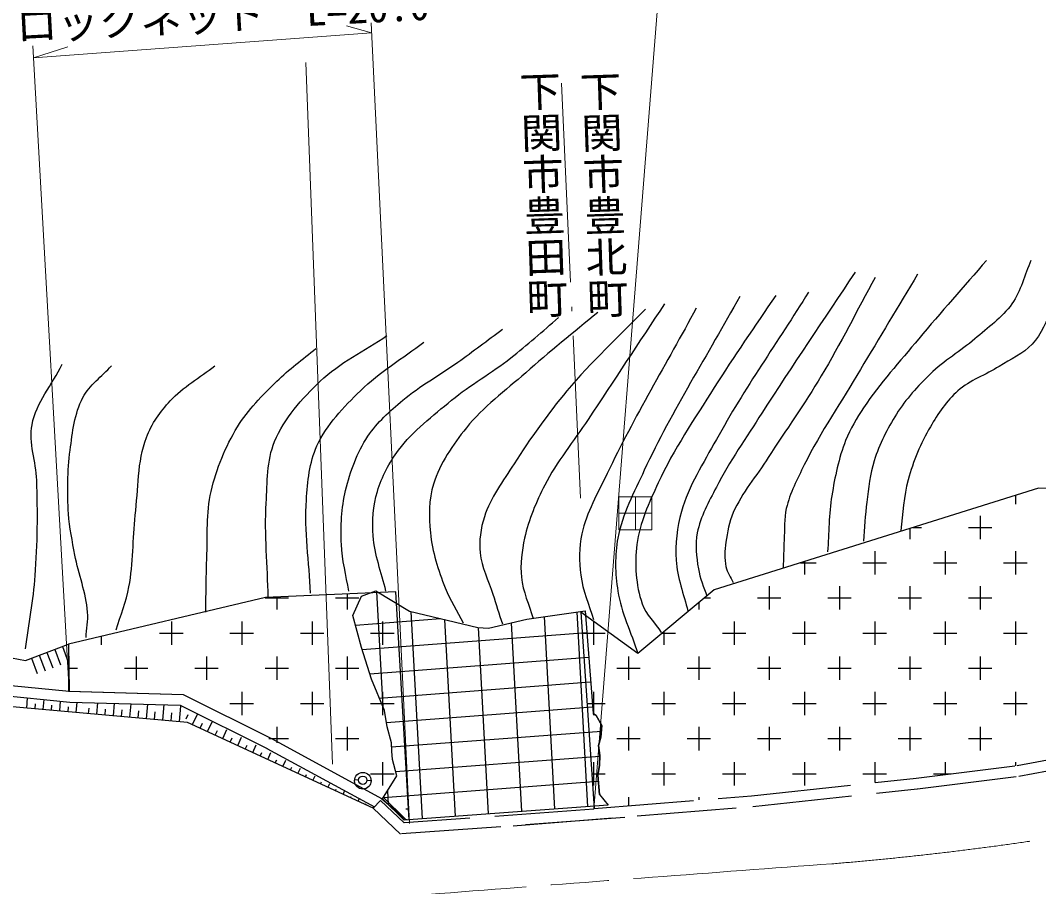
# Model space of a CAD drawing. Units: millimetres, scale not verified. Extents: x 40000 to 680000, y 20000 to 380000.
# Drawn here: x 362121 to 423546, y 266846 to 319087 of the extents above; entities that cross this region are included whole.
import ezdxf
from ezdxf.enums import TextEntityAlignment as Align

# ---------------------------------------------------------------- set-up
doc = ezdxf.new("R2010")
doc.units = ezdxf.units.MM
doc.header["$LTSCALE"] = 1000
for name, pattern in [('CHAIN', [18.5, 12, -1.5, 3.5, -1.5]), ('DASHED', [7.5, 6, -1.5]), ('LONG_DASHED_DOTTED', [15.25, 12, -1.5, 0.25, -1.5])]:
    doc.linetypes.add(name, pattern=pattern)
for name, color, linetype, lineweight in [('M-BGD', 7, 'Continuous', 25), ('M-BMK', 2, 'CHAIN', 13), ('M-BMK-HTXT', 7, 'LONG_DASHED_DOTTED', 13), ('M-BMK-ROW', 30, 'Continuous', 13), ('M-STR-HTXT', 7, 'Continuous', 13)]:
    doc.layers.add(name, color=color, linetype=linetype, lineweight=lineweight)
doc.styles.add('@ＭＳ ゴシック', font='')
doc.styles.add('ＭＳ ゴシック', font='')
doc.styles.get('@ＭＳ ゴシック').set_extended_font_data('@MS Gothic')
doc.styles.get('ＭＳ ゴシック').set_extended_font_data('MS Gothic')

msp = doc.modelspace()

# ---------------------------------------------------------------- linework, layer by layer
at = {"layer": 'M-BGD'}
for p, q in [((423535, 290880), (403977, 284744)), ((444626, 290400), (423535, 290880)), ((422143, 290443), (422143, 289914)), ((420022, 289207), (420022, 287793)), ((415779, 288447), (415779, 287793)), ((415950, 288500), (416486, 288500)), ((419315, 288500), (420729, 288500)), ((413658, 287086), (413658, 285672)), ((417901, 287086), (417901, 285672)), ((422143, 287086), (422143, 285672)), ((409188, 286379), (410122, 286379)), ((409415, 286450), (409415, 285672)), ((412951, 286379), (414365, 286379)), ((417194, 286379), (418608, 286379)), ((421436, 286379), (422850, 286379)), ((384779, 284624), (376918, 284289)), ((384779, 284624), (376918, 284289)), ((381838, 284499), (381838, 283550)), ((383614, 284641), (383990, 277688)), ((385580, 270883), (384779, 284624)), ((403977, 284744), (399376, 280909)), ((407294, 284965), (407294, 283550)), ((411537, 284965), (411537, 283550)), ((415779, 284965), (415779, 283550)), ((420022, 284965), (420022, 283550)), ((376918, 284289), (365030, 281460)), ((376918, 284289), (365030, 281460)), ((376888, 284257), (378303, 284257)), ((377596, 284318), (377596, 283550)), ((381131, 284257), (382545, 284257)), ((382171, 283200), (382706, 284353)), ((403051, 283972), (403051, 283550)), ((403393, 284257), (403758, 284257)), ((406587, 284257), (408001, 284257)), ((410830, 284257), (412244, 284257)), ((415072, 284257), (416486, 284257)), ((419315, 284257), (420729, 284257)), ((382435, 282233), (382171, 283200)), ((385682, 283439), (386357, 270939)), ((392678, 282978), (396192, 283484)), ((395698, 283413), (396333, 271662)), ((399376, 280909), (395924, 283402)), ((395924, 283402), (396739, 271562)), ((371232, 282843), (371232, 281429)), ((375474, 282843), (375474, 281429)), ((379717, 282843), (379717, 281429)), ((382328, 282623), (387464, 283013)), ((383959, 282843), (383959, 281429)), ((387711, 282954), (388352, 271083)), ((390361, 282431), (392678, 282978)), ((391727, 282754), (392343, 271373)), ((393710, 283127), (394338, 271517)), ((396687, 282843), (396687, 281429)), ((405173, 282843), (405173, 281429)), ((409415, 282843), (409415, 281429)), ((413658, 282843), (413658, 281429)), ((417901, 282843), (417901, 281429)), ((422143, 282843), (422143, 281429)), ((370524, 282136), (371939, 282136)), ((374767, 282136), (376181, 282136)), ((379010, 282136), (380424, 282136)), ((382698, 281266), (382435, 282233)), ((382736, 281150), (396293, 282179)), ((383252, 282136), (384667, 282136)), ((389711, 282476), (390361, 282431)), ((389740, 282469), (390347, 271228)), ((396011, 282136), (397395, 282136)), ((400848, 282136), (401637, 282136)), ((400930, 282205), (400930, 281429)), ((404466, 282136), (405880, 282136)), ((408708, 282136), (410122, 282136)), ((412951, 282136), (414365, 282136)), ((417194, 282136), (418608, 282136)), ((421436, 282136), (422850, 282136)), ((362425, 280489), (365030, 281460)), ((365030, 281460), (365030, 278632)), ((365030, 281460), (365066, 278626)), ((366989, 281926), (366989, 281429)), ((360693, 280802), (362425, 280489)), ((363259, 280800), (363608, 279863)), ((363728, 280975), (364077, 280038)), ((364196, 281150), (364545, 280213)), ((364665, 281324), (365014, 280387)), ((369110, 280722), (369110, 279308)), ((373353, 280722), (373353, 279308)), ((377596, 280722), (377596, 279308)), ((381838, 280722), (381838, 279308)), ((398809, 280722), (398809, 279308)), ((403051, 280722), (403051, 279308)), ((407294, 280722), (407294, 279308)), ((411537, 280722), (411537, 279308)), ((415779, 280722), (415779, 279308)), ((420022, 280722), (420022, 279308)), ((362791, 280626), (363140, 279689)), ((383204, 279681), (396408, 280684)), ((365048, 280015), (365575, 280015)), ((368403, 280015), (369817, 280015)), ((372646, 280015), (374060, 280015)), ((376888, 280015), (378303, 280015)), ((381131, 280015), (382545, 280015)), ((398102, 280015), (399516, 280015)), ((402344, 280015), (403758, 280015)), ((406587, 280015), (408001, 280015)), ((410830, 280015), (412244, 280015)), ((415072, 280015), (416486, 280015)), ((419315, 280015), (420729, 280015)), ((359688, 279166), (365066, 278631)), ((383772, 278220), (396523, 279188)), ((359725, 278509), (365097, 277975)), ((365030, 278632), (371933, 278441)), ((365066, 278626), (371933, 278441)), ((371933, 278441), (377301, 275756)), ((375474, 278601), (375474, 277186)), ((379717, 278601), (379717, 277186)), ((383959, 278601), (383959, 277186)), ((396687, 278601), (396687, 277186)), ((400930, 278601), (400930, 277186)), ((405173, 278601), (405173, 277186)), ((409415, 278601), (409415, 277186)), ((413658, 278601), (413658, 277186)), ((417901, 278601), (417901, 277186)), ((422143, 278601), (422143, 277186)), ((372213, 276752), (359773, 277859)), ((362507, 277616), (362561, 278227)), ((363005, 277572), (363032, 277875)), ((363503, 277527), (363557, 278128)), ((364001, 277483), (364028, 277781)), ((364499, 277439), (364552, 278029)), ((364997, 277394), (365023, 277687)), ((365097, 277975), (371771, 277795)), ((365495, 277350), (365550, 277963)), ((366735, 277240), (366796, 277929)), ((367731, 277151), (367798, 277902)), ((368727, 277062), (368799, 277875)), ((369723, 276974), (369801, 277848)), ((370719, 276885), (370802, 277821)), ((371715, 276796), (371798, 277730)), ((371771, 277795), (377011, 275175)), ((374767, 277893), (376181, 277893)), ((379010, 277893), (380424, 277893)), ((383252, 277893), (384667, 277893)), ((384204, 276749), (396639, 277693)), ((396303, 277893), (397395, 277893)), ((400223, 277893), (401637, 277893)), ((404466, 277893), (405880, 277893)), ((408708, 277893), (410122, 277893)), ((412951, 277893), (414365, 277893)), ((417194, 277893), (418608, 277893)), ((421436, 277893), (422850, 277893)), ((366237, 277284), (366266, 277613)), ((367233, 277195), (367265, 277555)), ((368229, 277107), (368264, 277498)), ((369225, 277018), (369263, 277440)), ((370221, 276929), (370261, 277382)), ((371217, 276841), (371260, 277324)), ((372122, 276966), (372243, 277225)), ((372511, 276614), (372806, 277252)), ((384250, 276486), (384077, 277473)), ((383398, 271569), (372213, 276752)), ((372964, 276404), (373107, 276712)), ((373418, 276194), (373693, 276787)), ((377596, 276479), (377596, 275526)), ((381838, 276479), (381838, 275065)), ((384504, 275513), (384250, 276486)), ((398809, 276479), (398809, 275065)), ((403051, 276479), (403051, 275065)), ((407294, 276479), (407294, 275065)), ((411537, 276479), (411537, 275065)), ((415779, 276479), (415779, 275065)), ((420022, 276479), (420022, 275065)), ((373871, 275983), (374004, 276269)), ((374325, 275773), (374580, 276323)), ((374779, 275563), (374901, 275827)), ((375232, 275353), (375467, 275858)), ((384519, 275268), (397167, 276228)), ((375686, 275142), (375798, 275384)), ((376140, 274932), (376353, 275393)), ((376991, 275185), (383482, 271657)), ((377118, 275772), (378303, 275772)), ((377301, 275756), (383916, 272161)), ((381131, 275772), (382545, 275772)), ((398102, 275772), (399516, 275772)), ((402344, 275772), (403758, 275772)), ((406587, 275772), (408001, 275772)), ((410830, 275772), (412244, 275772)), ((415072, 275772), (416486, 275772)), ((419315, 275772), (420729, 275772)), ((376593, 274722), (376695, 274941)), ((377047, 274512), (377240, 274928)), ((384756, 273782), (397068, 274717)), ((377501, 274302), (377592, 274499)), ((377954, 274091), (378127, 274464)), ((378408, 273881), (378489, 274056)), ((378862, 273671), (379014, 273999)), ((383959, 274358), (383959, 272944)), ((396687, 274358), (396687, 272944)), ((400930, 274358), (400930, 272944)), ((405173, 274358), (405173, 272944)), ((409415, 274358), (409415, 272944)), ((413658, 274358), (413658, 273118)), ((417901, 274358), (417901, 273604)), ((422143, 274358), (422143, 274138)), ((379315, 273461), (379386, 273614)), ((379769, 273250), (379901, 273534)), ((383252, 273651), (384667, 273651)), ((396595, 273651), (397395, 273651)), ((397047, 272403), (396957, 273568)), ((400223, 273651), (401637, 273651)), ((404466, 273651), (405880, 273651)), ((408708, 273651), (410122, 273651)), ((412951, 273651), (414365, 273651)), ((417194, 273651), (418276, 273651)), ((380223, 273040), (380283, 273171)), ((380676, 272830), (380787, 273070)), ((381130, 272620), (381180, 272728)), ((382528, 273275), (382307, 273287)), ((383249, 273235), (383028, 273247)), ((384018, 272221), (396985, 273206)), ((381584, 272410), (381674, 272605)), ((382037, 272199), (382077, 272286)), ((382491, 271989), (382561, 272140)), ((383916, 272161), (385355, 270915)), ((384018, 272221), (385355, 270915)), ((384264, 272618), (384308, 271797)), ((398809, 272237), (398809, 271729)), ((403051, 272237), (403051, 272072)), ((382945, 271779), (382974, 271843)), ((383398, 271569), (383845, 272041)), ((383398, 271569), (383448, 271675)), ((385374, 271530), (385542, 271530)), ((385355, 270915), (385580, 270883))]:
    msp.add_line(p, q, dxfattribs=at)
at = {"layer": 'M-BGD', "linetype": 'DASHED'}
for p, q in [((422241, 274150), (431636, 275876)), ((422358, 273511), (431753, 275237)), ((416153, 273383), (422241, 274150)), ((406230, 272329), (416153, 273383)), ((416234, 272738), (422322, 273505)), ((406299, 271682), (416222, 272737)), ((396739, 271562), (406230, 272329)), ((383398, 271569), (385044, 270015)), ((383845, 272041), (385282, 270684)), ((396719, 271524), (385282, 270684)), ((391853, 270515), (406283, 271681)), ((398584, 271009), (385044, 270015))]:
    msp.add_line(p, q, dxfattribs=at)
at = {"layer": 'M-BGD'}
msp.add_lwpolyline([(385280, 270861), (383961, 272131), (384824, 273521), (384567, 274505), (384536, 275009), (384504, 275513), (384250, 276486), (384077, 277473), (383308, 279355), (382698, 281266), (382171, 283200), (382706, 284353), (383555, 284677), (385600, 283459), (389711, 282476), (390361, 282431), (392678, 282978), (396192, 283484), (396670, 277287), (396846, 277163), (397192, 276555), (397139, 275869), (396992, 275361), (397069, 274755), (397055, 274156), (396957, 273568), (397047, 272403), (397572, 271752)], close=True, dxfattribs=at)
for points in [[(397139, 275869), (397192, 276555), (396846, 277163), (396670, 277287)], [(396958, 273558), (397055, 274156), (397069, 274755), (396992, 275361), (397139, 275869)]]:
    msp.add_lwpolyline(points, dxfattribs=at)
for centre, radius in [((382779, 273233), 500), ((382778, 273261), 250)]:
    msp.add_circle(centre, radius, dxfattribs=at)
at = {"layer": 'M-BGD', "linetype": 'DASHED'}
for radius, end in [(213758, 290.47173), (214258, 290.4734)]:
    msp.add_arc((390608, 477368), radius, 271.85506, end, dxfattribs=at)
at = {"layer": 'M-BGD'}
for points, knots in [([(425386, 304930), (425045, 303865), (424809, 302760), (424364, 301734), (424033, 300973), (423710, 300173), (423149, 299562), (422610, 298974), (421842, 298646), (421168, 298220), (420353, 297704), (419398, 297390), (418676, 296750), (417994, 296145), (417472, 295366), (417015, 294577), (416435, 293578), (415982, 292495), (415673, 291382), (415396, 290386), (415374, 289337), (415225, 288315)], [0, 0, 0, 0, 1, 1, 1, 2, 2, 2, 3, 3, 3, 4, 4, 4, 5, 5, 5, 6, 6, 6, 7, 7, 7, 7]), ([(420401, 304610), (419038, 303034), (417644, 301483), (416312, 299881), (415178, 298518), (413972, 297203), (412989, 295727), (412571, 295101), (412177, 294448), (411902, 293746), (411486, 292683), (411254, 291551), (411071, 290423), (410891, 289306), (410901, 288165), (410816, 287036)], [0, 0, 0, 0, 1, 1, 1, 2, 2, 2, 3, 3, 3, 4, 4, 4, 5, 5, 5, 5]), ([(423085, 304610), (422702, 303737), (422485, 302770), (421935, 301990), (421345, 301153), (420475, 300550), (419699, 299881), (418836, 299139), (417833, 298563), (417015, 297772), (416254, 297037), (415543, 296233), (414970, 295344), (414407, 294471), (413946, 293521), (413628, 292532), (413369, 291729), (413289, 290877), (413180, 290040), (413078, 289256), (413053, 288464), (412989, 287676)], [0, 0, 0, 0, 1, 1, 1, 2, 2, 2, 3, 3, 3, 4, 4, 4, 5, 5, 5, 6, 6, 6, 7, 7, 7, 7]), ([(412477, 303907), (410603, 301074), (408680, 298272), (406854, 295408), (405913, 293932), (404904, 292492), (404106, 290935), (403653, 290051), (403137, 289163), (402956, 288187), (402823, 287474), (402901, 286729), (403020, 286014), (403114, 285442), (403360, 284906), (403531, 284353)], [0, 0, 0, 0, 1, 1, 1, 2, 2, 2, 3, 3, 3, 4, 4, 4, 5, 5, 5, 5]), ([(413692, 303588), (412605, 301607), (411592, 299584), (410432, 297645), (409429, 295966), (408294, 294370), (407237, 292724), (406529, 291620), (405646, 290607), (405128, 289401), (404886, 288836), (404756, 288222), (404681, 287612), (404621, 287125), (404575, 286620), (404681, 286142), (404757, 285798), (404979, 285503), (405128, 285183)], [0, 0, 0, 0, 1, 1, 1, 2, 2, 2, 3, 3, 3, 4, 4, 4, 5, 5, 5, 6, 6, 6, 6]), ([(416248, 303779), (415097, 301862), (413939, 299950), (412797, 298028), (411660, 296116), (410403, 294268), (409410, 292277), (408988, 291431), (408539, 290577), (408324, 289657), (408178, 289033), (408229, 288379), (408196, 287739), (408167, 287186), (408153, 286632), (408132, 286078)], [0, 0, 0, 0, 1, 1, 1, 2, 2, 2, 3, 3, 3, 4, 4, 4, 5, 5, 5, 5]), ([(405512, 302437), (403595, 298944), (401448, 295567), (399760, 291957), (399141, 290631), (398434, 289306), (398163, 287867), (397966, 286821), (397998, 285724), (398163, 284672), (398367, 283370), (398971, 282163), (399376, 280909)], [0, 0, 0, 0, 1, 1, 1, 2, 2, 2, 3, 3, 3, 4, 4, 4, 4]), ([(407685, 302501), (406449, 300648), (405161, 298829), (403978, 296942), (402796, 295057), (401523, 293211), (400591, 291190), (400044, 290004), (399472, 288781), (399313, 287484), (399168, 286295), (399235, 285035), (399633, 283905), (399862, 283253), (400400, 282755), (400783, 282180)], [0, 0, 0, 0, 1, 1, 1, 2, 2, 2, 3, 3, 3, 4, 4, 4, 5, 5, 5, 5]), ([(409666, 302693), (407812, 299732), (405798, 296866), (404106, 293810), (403326, 292402), (402442, 291012), (401997, 289465), (401725, 288518), (401620, 287509), (401678, 286525), (401739, 285478), (402146, 284480), (402381, 283458)], [0, 0, 0, 0, 1, 1, 1, 2, 2, 2, 3, 3, 3, 4, 4, 4, 4]), ([(399824, 301671), (398248, 300030), (396555, 298495), (395095, 296750), (393931, 295357), (392878, 293870), (391900, 292341), (391243, 291312), (390488, 290306), (390111, 289145), (389886, 288452), (389789, 287699), (389855, 286973), (389934, 286107), (390361, 285309), (390622, 284480), (390810, 283883), (391006, 283287), (391197, 282691)], [0, 0, 0, 0, 1, 1, 1, 2, 2, 2, 3, 3, 3, 4, 4, 4, 5, 5, 5, 6, 6, 6, 6]), ([(400975, 301990), (399441, 299668), (397908, 297346), (396374, 295025), (395501, 293704), (394476, 292471), (393753, 291062), (393234, 290049), (392790, 288979), (392539, 287867), (392365, 287096), (392271, 286290), (392348, 285503), (392431, 284644), (392816, 283841), (393051, 283011)], [0, 0, 0, 0, 1, 1, 1, 2, 2, 2, 3, 3, 3, 4, 4, 4, 5, 5, 5, 5]), ([(402892, 301734), (401102, 298411), (399153, 295170), (397524, 291765), (396955, 290577), (396267, 289411), (395990, 288123), (395815, 287310), (395822, 286455), (395926, 285631), (396043, 284708), (396437, 283841), (396693, 282947)], [0, 0, 0, 0, 1, 1, 1, 2, 2, 2, 3, 3, 3, 4, 4, 4, 4]), ([(384168, 284672), (383912, 285780), (383476, 286861), (383401, 287995), (383342, 288892), (383404, 289816), (383657, 290679), (383919, 291575), (384373, 292425), (384935, 293171), (385814, 294339), (387000, 295247), (388130, 296175), (389263, 297105), (390551, 297831), (391709, 298731), (392699, 299501), (393626, 300350), (394584, 301159)], [0, 0, 0, 0, 1, 1, 1, 2, 2, 2, 3, 3, 3, 4, 4, 4, 5, 5, 5, 6, 6, 6, 6]), ([(396949, 301479), (395500, 300265), (394020, 299087), (392603, 297836), (391383, 296759), (390043, 295783), (389025, 294513), (388206, 293493), (387427, 292377), (387044, 291126), (386756, 290187), (386755, 289164), (386852, 288187), (386965, 287045), (387332, 285934), (387746, 284864), (388032, 284126), (388471, 283458), (388833, 282755)], [0, 0, 0, 0, 1, 1, 1, 2, 2, 2, 3, 3, 3, 4, 4, 4, 5, 5, 5, 6, 6, 6, 6]), ([(381931, 284672), (381782, 285609), (381522, 286536), (381484, 287484), (381441, 288573), (381486, 289683), (381740, 290743), (382012, 291886), (382437, 293020), (383081, 294002), (383635, 294846), (384420, 295522), (385190, 296175), (386218, 297046), (387417, 297692), (388513, 298475), (389418, 299122), (390303, 299796), (391197, 300456)], [0, 0, 0, 0, 1, 1, 1, 2, 2, 2, 3, 3, 3, 4, 4, 4, 5, 5, 5, 6, 6, 6, 6]), ([(377075, 284289), (377032, 286184), (376838, 288083), (376947, 289976), (377018, 291221), (376982, 292530), (377458, 293683), (378039, 295088), (379105, 296275), (380206, 297325), (381382, 298446), (382890, 299157), (384232, 300073)], [0, 0, 0, 0, 1, 1, 1, 2, 2, 2, 3, 3, 3, 4, 4, 4, 4]), ([(373304, 283394), (373325, 284480), (373323, 285567), (373368, 286653), (373424, 287997), (373322, 289369), (373624, 290679), (373939, 292048), (374488, 293380), (375221, 294577), (375853, 295608), (376726, 296476), (377586, 297325), (378318, 298047), (379162, 298646), (379950, 299306)], [0, 0, 0, 0, 1, 1, 1, 2, 2, 2, 3, 3, 3, 4, 4, 4, 5, 5, 5, 5]), ([(379631, 284544), (379545, 286419), (379236, 288296), (379375, 290168), (379457, 291272), (379552, 292421), (380014, 293427), (380603, 294709), (381630, 295759), (382634, 296750), (383781, 297881), (385190, 298710), (386468, 299690)], [0, 0, 0, 0, 1, 1, 1, 2, 2, 2, 3, 3, 3, 4, 4, 4, 4]), ([(362440, 281189), (362632, 282659), (362907, 284120), (363016, 285599), (363156, 287511), (363177, 289434), (363111, 291350), (363073, 292472), (362613, 293603), (362824, 294705), (363079, 296038), (364038, 297133), (364645, 298348)], [0, 0, 0, 0, 1, 1, 1, 2, 2, 2, 3, 3, 3, 4, 4, 4, 4]), ([(366083, 281860), (366115, 282371), (366219, 282883), (366179, 283394), (366087, 284569), (365630, 285687), (365412, 286845), (365257, 287671), (365082, 288498), (365029, 289337), (364947, 290613), (364957, 291904), (365124, 293171), (365267, 294247), (365385, 295375), (365891, 296335), (366292, 297095), (367042, 297613), (367617, 298252)], [0, 0, 0, 0, 1, 1, 1, 2, 2, 2, 3, 3, 3, 4, 4, 4, 5, 5, 5, 6, 6, 6, 6]), ([(367904, 282340), (368160, 283202), (368503, 284044), (368671, 284928), (368941, 286346), (368889, 287807), (369055, 289241), (369236, 290812), (369169, 292458), (369726, 293938), (370035, 294759), (370571, 295496), (371163, 296143), (371932, 296982), (372953, 297549), (373847, 298252)], [0, 0, 0, 0, 1, 1, 1, 2, 2, 2, 3, 3, 3, 4, 4, 4, 5, 5, 5, 5]), ([(396196, 283438), (396196, 283438), (396196, 283438), (396196, 283438), (396196, 283438), (396196, 283438), (396196, 283438)], [0, 0, 0, 0, 1, 1, 1, 2, 2, 2, 2]), ([(396280, 282339), (396280, 282339), (396280, 282339), (396280, 282339), (396280, 282339), (396280, 282339), (396280, 282339)], [0, 0, 0, 0, 1, 1, 1, 2, 2, 2, 2]), ([(396357, 281340), (396357, 281340), (396357, 281340), (396357, 281340), (396357, 281340), (396357, 281340), (396357, 281340)], [0, 0, 0, 0, 1, 1, 1, 2, 2, 2, 2]), ([(396435, 280340), (396435, 280340), (396435, 280340), (396435, 280340), (396435, 280340), (396435, 280340), (396435, 280340)], [0, 0, 0, 0, 1, 1, 1, 2, 2, 2, 2]), ([(396512, 279341), (396512, 279341), (396512, 279341), (396512, 279341), (396512, 279341), (396512, 279341), (396512, 279341)], [0, 0, 0, 0, 1, 1, 1, 2, 2, 2, 2]), ([(396581, 278442), (396581, 278442), (396581, 278442), (396581, 278442), (396581, 278442), (396581, 278442), (396581, 278442)], [0, 0, 0, 0, 1, 1, 1, 2, 2, 2, 2]), ([(396658, 277443), (396658, 277443), (396658, 277443), (396658, 277443), (396658, 277443), (396658, 277443), (396658, 277443)], [0, 0, 0, 0, 1, 1, 1, 2, 2, 2, 2]), ([(396905, 274246), (396905, 274246), (396905, 274246), (396905, 274246), (396905, 274246), (396905, 274246), (396905, 274246)], [0, 0, 0, 0, 1, 1, 1, 2, 2, 2, 2])]:
    msp.add_open_spline(points, degree=3, knots=knots, dxfattribs=at)
at = {"layer": 'M-BMK'}
for centre, radius, start, end in [((395647, 456547), 188957, 274.68424, 291.11317), ((890484, -6220910), 6506816, 94.22523, 94.60784)]:
    msp.add_arc(centre, radius, start, end, dxfattribs=at)
at = {"layer": 'M-BMK-HTXT'}
msp.add_line((394762, 315292), (395913, 290273), dxfattribs=at)
at = {"layer": 'M-BMK-ROW'}
for p, q in [((399222, 290363), (399222, 288363)), ((398222, 289363), (400222, 289363))]:
    msp.add_line(p, q, dxfattribs=at)
msp.add_lwpolyline([(398222, 288363), (400222, 288363), (400222, 290363), (398222, 290363)], close=True, dxfattribs=at)
at = {"layer": 'M-STR-HTXT'}
for p, q in [((396719, 271524), (400601, 320385)), ((385594, 270651), (383283, 318931)), ((362917, 316833), (383312, 318344)), ((383312, 318344), (381792, 318761)), ((365066, 278626), (362877, 317546)), ((362917, 316833), (364986, 317482)), ((380946, 274235), (379336, 316552))]:
    msp.add_line(p, q, dxfattribs=at)

# ---------------------------------------------------------------- texts
at = {"layer": 'M-BMK-HTXT', "style": '@ＭＳ ゴシック'}
for s, p in [('下関市豊田町', (391939, 316030)), ('下関市豊北町', (395582, 316030))]:
    msp.add_text(s, height=1833, rotation=271.961, dxfattribs=at).set_placement(p, align=Align.BOTTOM_LEFT)
at = {"layer": 'M-STR-HTXT', "style": 'ＭＳ ゴシック'}
msp.add_text('ロックネット\u3000L=20.0', height=1833, rotation=3, dxfattribs=at).set_placement((361860, 318741), align=Align.MIDDLE_LEFT)

doc.saveas('drawing.dxf')
